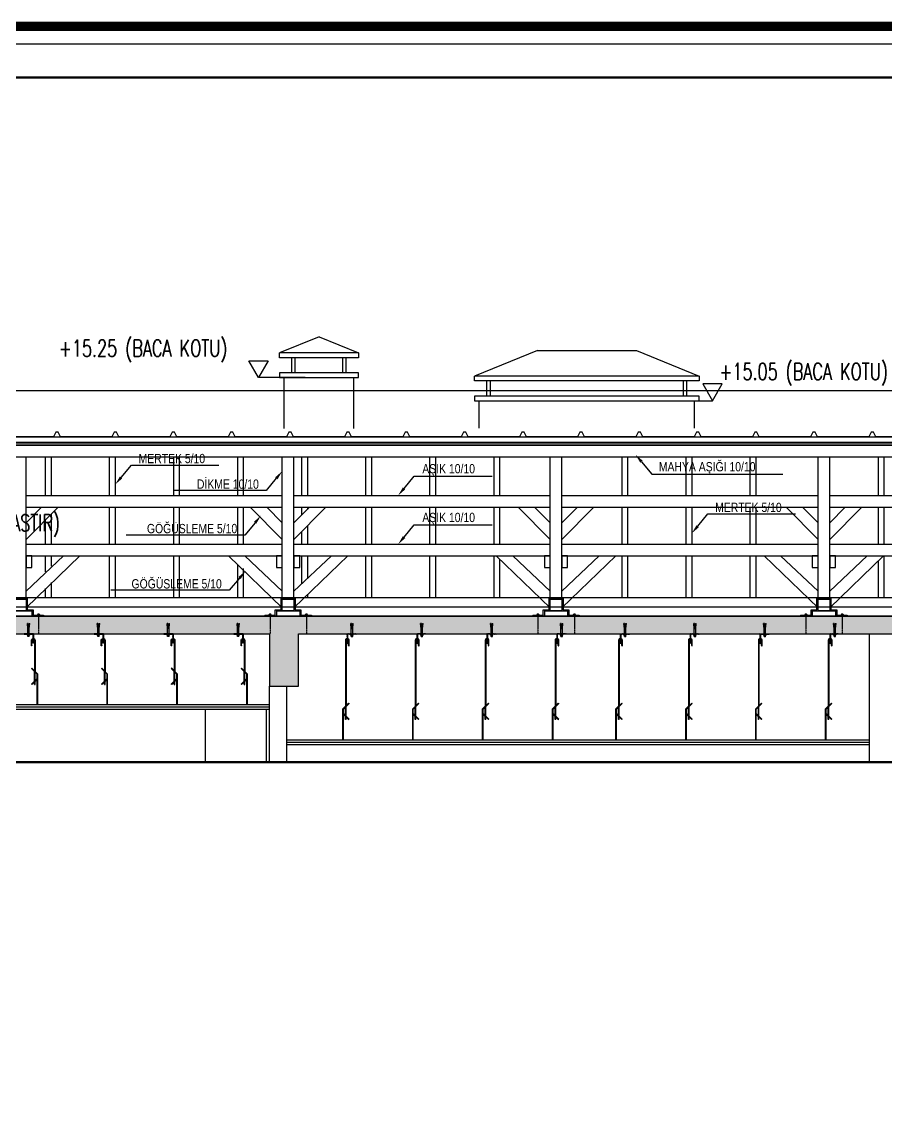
# Model space of a CAD drawing. Header units: inches. Extents: x 21 to 32698, y 13 to 3712.
# Drawn here: x 23007 to 23749, y 2782 to 3711 of the extents above; entities that cross this region are included whole.
import ezdxf
from ezdxf import colors
from ezdxf.entities.mleader import LeaderData, LeaderLine
from ezdxf.math import Vec2, Vec3

# ---------------------------------------------------------------- set-up
doc = ezdxf.new("R2010")
doc.units = ezdxf.units.IN
doc.header["$MEASUREMENT"] = 0
for name, pattern in [('Centre', [3.175, 0.635, -0.47625, 1.5875, -0.47625]), ('CIZGI', [0.4, 0.25, -0.15]), ('DOT', [6.35, 0, -6.35]), ('HIDDEN', [9.525, 6.35, -3.175])]:
    doc.linetypes.add(name, pattern=pattern)
for name, color, linetype, lineweight in [('Z_MİM_$AUDIT_BAD_LAYER1', 8, 'Continuous', 25), ('Z_MİM_-KM-CEILING', 8, 'Continuous', 25), ('Z_MİM_-KM-DETL-TEXT', 8, 'Continuous', 25), ('Z_MİM_-KM-FLOR-LEVL-1', 8, 'Continuous', 25), ('Z_MİM_-KM-FLOR-LEVL-2', 8, 'Centre', 25), ('Z_MİM_-KM-Gor-05', 8, 'Continuous', 25), ('Z_MİM_-KM-Gor-09', 8, 'Continuous', 25), ('Z_MİM_-KM-Gor-15', 8, 'Continuous', 25), ('Z_MİM_-KM-IRON-05', 8, 'Continuous', 25), ('Z_MİM_-KM-IRON-09', 8, 'Continuous', 25), ('Z_MİM_-KM-IZO-THERMAL', 8, 'Continuous', 25), ('Z_MİM_-KM-IZO-THERMAL-GLASSWOOL', 8, 'BATTING', 25), ('Z_MİM_-KM-IZO-WATER', 8, 'HIDDEN', 25), ('Z_MİM_-KM-OSB', 8, 'Continuous', 25), ('Z_MİM_-KM-Pafta', 8, 'Continuous', 25), ('Z_MİM_-KM-PATTERN-STRC', 8, 'Continuous', 25), ('Z_MİM_-KM-ROOF-15', 8, 'Continuous', 25), ('Z_MİM_-KM-ROOF-AŞIK', 8, 'Continuous', 25), ('Z_MİM_-KM-ROOF-DİKME', 8, 'Continuous', 25), ('Z_MİM_-KM-ROOF-GÖĞÜSLEME', 8, 'Continuous', 25), ('Z_MİM_-KM-ROOF-MAHYA AŞIĞI', 8, 'Continuous', 25), ('Z_MİM_-KM-ROOF-MERTEK', 8, 'Continuous', 25), ('Z_MİM_-KM-ROOF-RAY', 8, 'DOT', 25), ('Z_MİM_-KM-STRC-CONCRETE', 8, 'Continuous', 25), ('Z_MİM_-KM-WALL', 8, 'Continuous', 25), ('Z_MİM_-KM-WALL-IZO-WATER', 8, 'HIDDEN', 25), ('Z_MİM_-KM-WALL-PLASTER', 8, 'Continuous', 25), ('Z_MİM_-KM-WOOD-15', 8, 'Continuous', 25), ('Z_MİM_00', 8, 'Continuous', 25), ('Z_MİM_40-40-kt-kst', 8, 'Continuous', 25), ('Z_MİM__BM_Pafta', 8, 'Continuous', 25), ('Z_MİM_GOR', 8, 'Continuous', 25), ('Z_MİM_TARAMA', 8, 'Continuous', 25)]:
    doc.layers.add(name, color=color, linetype=linetype, lineweight=lineweight)
doc.styles.add('Arial Narrow', font='ARIALN.TTF', dxfattribs={"height": 8})
doc.styles.add('STYLE1', font='arial.ttf', dxfattribs={"height": 1})
doc.styles.add('TEXT 1 romans', font='romans.shx', dxfattribs={"width": 0.7})
doc.linetypes.add('BATTING', pattern='A,0.00254,-2.54,[134,ltypeshp.shx,S=2.54,R=0,X=-2.54,Y=0],-5.08,[134,ltypeshp.shx,S=2.54,R=180,X=2.54,Y=0],-2.54', length=10.16254)

# ---------------------------------------------------------------- blocks, each defined once
blk = doc.blocks.new('*U10')
at = {"layer": 'Z_MİM_-KM-Pafta', "ltscale": 0.5, "const_width": 8}
blk.add_lwpolyline([(15, 3690), (6335, 3690), (6335, 0), (15, 0)], close=True, dxfattribs=at)
at = {"layer": 'Z_MİM_-KM-Pafta', "ltscale": 0.5}
blk.add_lwpolyline([(203.73, 3675), (6265, 3675, -0.414214), (6320, 3620), (6320, 70, -0.414214), (6265, 15), (85, 15, -0.414214), (30, 70), (30, 3499.6)], format="xyb", dxfattribs=at)
at = {"color": 7, "style": 'STYLE1'}
blk.add_attdef('00', (6133.03, 90.15), '', height=80.47, dxfattribs=at)
at = {"layer": 'Z_MİM_-KM-Pafta', "color": 7, "style": 'STYLE1'}
for tag, p, height in [('PAFTA_ADI', (5775.83, 251.03), 33), ('REVIZYON', (5855.91, 178.55), 12.87), ('OLCEK', (5855.91, 76.03), 12.87)]:
    blk.add_attdef(tag, p, '', height=height, dxfattribs=at)
blk = doc.blocks.new('*U11')
at = {"layer": 'Z_MİM_$AUDIT_BAD_LAYER1', "linetype": 'Continuous', "ltscale": 6}
h = blk.add_hatch(dxfattribs=at)
h.set_pattern_fill('ANSI32', color=256, scale=0.04, angle=90, style=0)
h.set_pattern_definition([(135, (-712958.51896, 773143.01754), (-0.26940768363, -0.26940768363), []), (135, (-712958.51896, 773143.19715), (-0.26940768363, -0.26940768363), [])])
h.paths.add_polyline_path([(3.37, -28.5), (3.87, -28.5), (3.87, -25.7), (11.37, -25.7), (11.37, -25.2), (3.37, -25.2)])
h.paths.add_polyline_path([(3.87, -30.4), (3.37, -30.4), (3.37, -33.2), (3.87, -33.2)])
at = {"layer": 'Z_MİM_40-40-kt-kst', "ltscale": 2}
for p, q in [((3.37, -25.2), (3.37, -29.12)), ((3.37, -25.2), (11.37, -25.2)), ((3.87, -25.7, 0), (3.87, -29.12, 0)), ((11.37, -25.7), (3.87, -25.7, 0)), ((11.37, -25.2), (11.37, -25.7)), ((3.37, -28.5), (3.87, -28.5, 0))]:
    blk.add_line(p, q, dxfattribs=at)
at = {"layer": 'Z_MİM_GOR', "ltscale": 50}
for p, q in [((2, -30.83, 0), (2, -57.6, 0)), ((2.5, -30.83, 0), (2.5, -57.1, 0)), ((3.37, -29.83), (3.37, -33.2)), ((3.37, -30.4), (3.87, -30.4, 0)), ((3.37, -33.2), (3.87, -33.2, 0)), ((3.87, -29.83, 0), (3.87, -33.2, 0)), ((4.75, -35.43, 0), (4.75, -30.83, 0)), ((4.95, -35.63, 0), (5.05, -35.63, 0)), ((5.25, -35.43, 0), (5.25, -30.83, 0)), ((-0.25, -59.85, 0), (4.75, -54.85, 0)), ((0.25, -60.06, 0), (5.1, -55.21, 0)), ((4.75, -54.85, 0), (5.1, -55.21, 0)), ((-0.25, -86.2, 0), (-0.25, -59.85, 0)), ((0.25, -86.2, 0), (0.25, -60.06, 0)), ((0.25, -63.74, 0), (5.1, -68.59, 0)), ((0.25, -64.44, 0), (4.75, -68.94, 0)), ((2, -65.49, 0), (2, -58.31, 0)), ((2.5, -65.99, 0), (2.5, -57.81, 0)), ((2, -68.94, 0), (2, -66.19, 0)), ((2.5, -68.94, 0), (2, -68.94, 0)), ((2.5, -68.94, 0), (2.5, -66.69, 0)), ((4.75, -68.94, 0), (5.1, -68.59, 0))]:
    blk.add_line(p, q, dxfattribs=at)
for centre, radius, start, end in [((3.62, -30.83, 0), 1.62, 82.24097, 180), ((3.63, -30.83, 0), 1.13, 77.60639, 179.86574), ((3.62, -30.83, 0), 1.62, 0, 82.24097), ((3.62, -30.83, 0), 1.12, 0, 78.74817), ((4.95, -35.43, 0), 0.2, 180, 270), ((5.05, -35.43, 0), 0.2, 270, 0)]:
    blk.add_arc(centre, radius, start, end, dxfattribs=at)
at = {"layer": 'Z_MİM_TARAMA'}
for p, q in [((7.22, -16.51), (6.55, -16.58)), ((7.02, -20.74), (6.55, -16.58)), ((7.2, -18.3), (8.06, -18.23)), ((7.38, -17.95), (7.22, -16.51)), ((7.22, -18.09), (7.99, -18.04)), ((7.34, -18.49), (7.97, -18.44)), ((7.37, -17.88), (7.88, -17.85)), ((7.6, -19.94), (7.44, -18.52)), ((7.64, -19.94), (7.8, -18.52)), ((7.87, -17.95), (8.03, -16.51)), ((8.03, -16.51), (8.69, -16.58)), ((8.22, -20.74), (8.69, -16.58)), ((6.62, -26.5), (6.62, -25.7)), ((6.62, -25.7), (8.62, -25.7)), ((6.62, -26.5), (8.62, -26.5)), ((6.86, -26.5), (6.86, -25.7)), ((6.95, -26.62), (8.37, -26.52)), ((6.95, -26.82), (8.37, -26.72)), ((6.95, -27.02), (8.37, -26.92)), ((6.95, -27.22), (8.37, -27.12)), ((6.95, -27.42), (8.37, -27.32)), ((7.02, -25.7), (7.02, -20.74)), ((7.02, -27.47), (7.02, -26.5)), ((7.02, -27.47), (8.22, -27.47)), ((7.22, -20.3), (8.01, -20.25)), ((7.26, -20.5), (8.01, -20.45)), ((7.3, -20.1), (7.9, -20.05)), ((7.43, -20.69), (7.87, -20.66)), ((7.46, -18.68), (7.79, -18.65)), ((7.48, -18.87), (7.77, -18.85)), ((7.51, -19.07), (7.74, -19.06)), ((7.53, -19.27), (7.72, -19.26)), ((7.55, -19.47), (7.7, -19.46)), ((7.57, -19.67), (7.67, -19.66)), ((7.59, -19.87), (7.65, -19.86)), ((7.62, -26.5), (7.62, -25.7)), ((8.22, -25.7), (8.22, -20.74)), ((8.22, -27.47), (8.22, -26.5)), ((8.38, -26.5), (8.38, -25.7)), ((8.62, -26.5), (8.62, -25.7))]:
    blk.add_line(p, q, dxfattribs=at)
for centre, radius, start, end in [((7.49, -18.23), 0.3, 111.73309, 261.13394), ((7.76, -18.23), 0.3, 278.86606, 68.26691), ((7.62, -20.34), 0.4, 92.80664, 87.19336)]:
    blk.add_arc(centre, radius, start, end, dxfattribs=at)
blk = doc.blocks.new('*U14')
at = {"layer": 'Z_MİM_$AUDIT_BAD_LAYER1', "linetype": 'Continuous', "ltscale": 6}
h = blk.add_hatch(dxfattribs=at)
h.set_pattern_fill('ANSI32', color=256, scale=0.04, angle=90, style=0)
h.set_pattern_definition([(135, (-712958.51896, 773173.01755), (-0.26940768363, -0.26940768363), []), (135, (-712958.51896, 773173.19715), (-0.26940768363, -0.26940768363), [])])
h.paths.add_polyline_path([(3.37, 1.5), (3.87, 1.5), (3.87, 4.3), (11.37, 4.3), (11.37, 4.8), (3.37, 4.8)])
h.paths.add_polyline_path([(3.87, -0.4), (3.37, -0.4), (3.37, -3.2), (3.87, -3.2)])
at = {"layer": 'Z_MİM_40-40-kt-kst', "ltscale": 2}
for p, q in [((3.37, 4.8), (3.37, 0.88)), ((3.37, 4.8), (11.37, 4.8)), ((3.37, 1.5), (3.87, 1.5, 0)), ((3.87, 4.3, 0), (3.87, 0.88, 0)), ((11.37, 4.3), (3.87, 4.3, 0)), ((11.37, 4.8), (11.37, 4.3))]:
    blk.add_line(p, q, dxfattribs=at)
at = {"layer": 'Z_MİM_GOR', "ltscale": 50}
for p, q in [((3.37, 0.17), (3.37, -3.2)), ((3.87, 0.17, 0), (3.87, -3.2, 0)), ((2, -0.83, 0), (2, -57.6, 0)), ((2.5, -0.83, 0), (2.5, -57.1, 0)), ((3.37, -0.4), (3.87, -0.4, 0)), ((3.37, -3.2), (3.87, -3.2, 0)), ((4.75, -5.43, 0), (4.75, -0.83, 0)), ((4.95, -5.63, 0), (5.05, -5.63, 0)), ((5.25, -5.43, 0), (5.25, -0.83, 0)), ((-0.25, -59.85, 0), (4.75, -54.85, 0)), ((0.25, -60.06, 0), (5.1, -55.21, 0)), ((4.75, -54.85, 0), (5.1, -55.21, 0)), ((-0.25, -86.2, 0), (-0.25, -59.85, 0)), ((0.25, -86.2, 0), (0.25, -60.06, 0)), ((0.25, -63.74, 0), (5.1, -68.59, 0)), ((0.25, -64.44, 0), (4.75, -68.94, 0)), ((2, -65.49, 0), (2, -58.31, 0)), ((2.5, -65.99, 0), (2.5, -57.81, 0)), ((2, -68.94, 0), (2, -66.19, 0)), ((2.5, -68.94, 0), (2, -68.94, 0)), ((2.5, -68.94, 0), (2.5, -66.69, 0)), ((4.75, -68.94, 0), (5.1, -68.59, 0))]:
    blk.add_line(p, q, dxfattribs=at)
for centre, radius, start, end in [((3.62, -0.83, 0), 1.62, 82.24097, 180), ((3.63, -0.83, 0), 1.13, 77.60639, 179.86574), ((3.62, -0.83, 0), 1.62, 0, 82.24097), ((3.62, -0.83, 0), 1.12, 0, 78.74817), ((4.95, -5.43, 0), 0.2, 180, 270), ((5.05, -5.43, 0), 0.2, 270, 0)]:
    blk.add_arc(centre, radius, start, end, dxfattribs=at)
at = {"layer": 'Z_MİM_TARAMA'}
for p, q in [((7.22, 13.49), (6.55, 13.42)), ((7.02, 9.26), (6.55, 13.42)), ((7.2, 11.7), (8.06, 11.77)), ((7.38, 12.05), (7.22, 13.49)), ((7.22, 11.91), (7.99, 11.96)), ((7.22, 9.7), (8.01, 9.75)), ((7.26, 9.5), (8.01, 9.55)), ((7.3, 9.9), (7.9, 9.95)), ((7.34, 11.51), (7.97, 11.56)), ((7.37, 12.12), (7.88, 12.15)), ((7.43, 9.31), (7.87, 9.34)), ((7.6, 10.06), (7.44, 11.48)), ((7.46, 11.32), (7.79, 11.35)), ((7.48, 11.13), (7.77, 11.15)), ((7.51, 10.93), (7.74, 10.94)), ((7.53, 10.73), (7.72, 10.74)), ((7.55, 10.53), (7.7, 10.54)), ((7.57, 10.33), (7.67, 10.34)), ((7.59, 10.13), (7.65, 10.14)), ((7.64, 10.06), (7.8, 11.48)), ((7.87, 12.05), (8.03, 13.49)), ((8.03, 13.49), (8.69, 13.42)), ((8.22, 9.26), (8.69, 13.42)), ((6.62, 3.5), (6.62, 4.3)), ((6.62, 4.3), (8.62, 4.3)), ((6.62, 3.5), (8.62, 3.5)), ((6.86, 3.5), (6.86, 4.3)), ((6.95, 3.38), (8.37, 3.48)), ((6.95, 3.18), (8.37, 3.28)), ((6.95, 2.98), (8.37, 3.08)), ((6.95, 2.78), (8.37, 2.88)), ((6.95, 2.58), (8.37, 2.68)), ((7.02, 4.3), (7.02, 9.26)), ((7.02, 2.53), (7.02, 3.5)), ((7.02, 2.53), (8.22, 2.53)), ((7.62, 3.5), (7.62, 4.3)), ((8.22, 4.3), (8.22, 9.26)), ((8.22, 2.53), (8.22, 3.5)), ((8.38, 3.5), (8.38, 4.3)), ((8.62, 3.5), (8.62, 4.3))]:
    blk.add_line(p, q, dxfattribs=at)
for centre, radius, start, end in [((7.49, 11.77), 0.3, 111.73309, 261.13394), ((7.62, 9.66), 0.4, 92.80664, 87.19336), ((7.76, 11.77), 0.3, 278.86606, 68.26691)]:
    blk.add_arc(centre, radius, start, end, dxfattribs=at)
blk = doc.blocks.new('*U15')
blk.add_lwpolyline([(-70.53, 0), (-30.53, 0), (-22.22, 14.4), (-38.85, 14.4), (-30.53, 0)])
at = {"color": 7, "style": 'TEXT 1 romans', "width": 0.7}
blk.add_attdef('+0.00', (-35.2, 17.9), '', height=14.4, dxfattribs=at)
blk = doc.blocks.new('DWEW')
at = {"layer": 'Z_MİM_-KM-IRON-09'}
for p, q in [((5884.37, -1773.09), (5893.37, -1773.09)), ((5884.37, -1773.09), (5884.37, -1774.09)), ((5887.86, -1772.76), (5889.87, -1772.76)), ((5887.86, -1772.76), (5887.86, -1773.09)), ((5889.87, -1772.76), (5889.87, -1773.09)), ((5915.37, -1773.09), (5924.37, -1773.09)), ((5919.12, -1772.76), (5921.13, -1772.76)), ((5919.12, -1772.76), (5919.12, -1773.09)), ((5921.13, -1772.76), (5921.13, -1773.09)), ((5924.37, -1773.09), (5924.37, -1774.09))]:
    blk.add_line(p, q, dxfattribs=at)
at = {"layer": 'Z_MİM_-KM-IRON-09', "linetype": 'CIZGI'}
for p, q in [((5888.87, -1773.09), (5888.87, -1789.09)), ((5920.12, -1773.09), (5920.12, -1789.09))]:
    blk.add_line(p, q, dxfattribs=at)
at = {"layer": 'Z_MİM_-KM-IRON-09'}
blk.add_lwpolyline([(5893.37, -1773.09), (5893.37, -1768.46), (5898.37, -1768.46), (5898.37, -1758.46), (5910.37, -1758.46), (5910.37, -1768.46), (5915.37, -1768.46), (5915.37, -1773.09)], dxfattribs=at)
for centre in [(5888.87, -1773.43), (5920.12, -1773.43)]:
    blk.add_arc(centre, 1.21, 33.59702, 146.40298, dxfattribs=at)
blk = doc.blocks.new('sdewe')
at = {"layer": 'Z_MİM_-KM-ROOF-AŞIK'}
blk.add_lwpolyline([(111607.99, -7528.56), (111617.99, -7528.56), (111617.99, -7518.56), (111607.99, -7518.56)], close=True, dxfattribs=at)
at = {"layer": 'Z_MİM_-KM-ROOF-MERTEK'}
for p, q in [((111622.99, -7528.56), (111602.99, -7528.56)), ((111602.99, -7528.56), (111602.99, -7533.19)), ((111622.99, -7528.56), (111622.99, -7533.19))]:
    blk.add_line(p, q, dxfattribs=at)
at = {"layer": 'Z_MİM_-KM-IRON-09', "xscale": -1}
blk.add_blockref('DWEW', (117517.36, -5759.1), dxfattribs=at)
blk = doc.blocks.new('*U17')
blk.add_lwpolyline([(40, 0), (0, 0), (-8.31, 14.4), (8.31, 14.4), (0, 0)])
at = {"color": 7, "style": 'TEXT 1 romans', "width": 0.7}
blk.add_attdef('+0.00', (-41.89, 17.9), '', height=14.4, dxfattribs=at)
blk = doc.blocks.new('*U33')
at = {"layer": 'Z_MİM_-KM-DETL-TEXT', "color": 7}
ml = blk.add_multileader_mtext('Standard', dxfattribs=at)
ml.set_content('\\A1;{\\fMicrosoft Sans Serif|b0|i0|c162|p34;\\W0.8;AŞIK 10/10}', color=7, style='Arial Narrow')
ml.set_leader_properties()
ml.build(insert=Vec2(0, 0))
ml.multileader.update_dxf_attribs({"text_left_attachment_type": 6, "text_right_attachment_type": 6, "dogleg_length": 5, "arrow_head_size": 8})
ctx = ml.context
ctx.base_point, ctx.char_height, ctx.arrow_head_size, ctx.landing_gap_size, ctx.plane_origin = Vec3(19.23, 16.72), 8, 8, 2.11, Vec3(165.67, -32.45)
ctx.left_attachment, ctx.right_attachment, ctx.text_align_type = 6, 6, 2
notes = []
notes.append((ctx, [(0, (1, 1, 0), (13.95, 16.72), (1, 0), 5.28, [(0, [(0, 0)], 0, [])])]))
ctx.mtext.insert, ctx.mtext.width, ctx.mtext.alignment, ctx.mtext.line_spacing_factor, ctx.mtext.flow_direction = Vec3(66.06, 27.07), 112.0517, 3, 2, 5
for ctx, leaders in notes:
    for number, flags, end, landing, length, lines in leaders:
        leader = LeaderData()
        leader.index, (leader.has_last_leader_line, leader.has_dogleg_vector, leader.attachment_direction) = number, flags
        leader.last_leader_point, leader.dogleg_vector, leader.dogleg_length = Vec3(end), Vec3(landing), length
        for number, points, colour, breaks in lines:
            line = LeaderLine()
            line.index, line.vertices, line.color, line.breaks = number, Vec3.list(points), colors.encode_raw_color(colour), breaks
            leader.lines.append(line)
        ctx.leaders.append(leader)
blk = doc.blocks.new('*U35')
at = {"layer": 'Z_MİM_-KM-DETL-TEXT', "color": 7}
ml = blk.add_multileader_mtext('Standard', dxfattribs=at)
ml.set_content('\\A1;{\\fMicrosoft Sans Serif|b0|i0|c162|p34;\\W0.8;MERTEK 5/10}', color=7, style='Arial Narrow')
ml.set_leader_properties()
ml.build(insert=Vec2(0, 0))
ml.multileader.update_dxf_attribs({"text_left_attachment_type": 6, "text_right_attachment_type": 6, "dogleg_length": 5, "arrow_head_size": 8})
ctx = ml.context
ctx.base_point, ctx.char_height, ctx.arrow_head_size, ctx.landing_gap_size, ctx.plane_origin = Vec3(19.23, 16.72), 8, 8, 2.11, Vec3(165.67, -32.45)
ctx.left_attachment, ctx.right_attachment, ctx.text_align_type = 6, 6, 2
notes = []
notes.append((ctx, [(0, (1, 1, 0), (13.95, 16.72), (1, 0), 5.28, [(0, [(0, 0)], 0, [])])]))
ctx.mtext.insert, ctx.mtext.width, ctx.mtext.alignment, ctx.mtext.line_spacing_factor, ctx.mtext.flow_direction = Vec3(77.25, 26.32), 112.0517, 3, 2, 5
for ctx, leaders in notes:
    for number, flags, end, landing, length, lines in leaders:
        leader = LeaderData()
        leader.index, (leader.has_last_leader_line, leader.has_dogleg_vector, leader.attachment_direction) = number, flags
        leader.last_leader_point, leader.dogleg_vector, leader.dogleg_length = Vec3(end), Vec3(landing), length
        for number, points, colour, breaks in lines:
            line = LeaderLine()
            line.index, line.vertices, line.color, line.breaks = number, Vec3.list(points), colors.encode_raw_color(colour), breaks
            leader.lines.append(line)
        ctx.leaders.append(leader)
blk = doc.blocks.new('*U37')
at = {"layer": 'Z_MİM_-KM-DETL-TEXT', "color": 7}
ml = blk.add_multileader_mtext('Standard', dxfattribs=at)
ml.set_content('\\A1;{\\fMicrosoft Sans Serif|b0|i0|c162|p34;\\W0.8;GÖĞÜSLEME 5/10}', color=7, style='Arial Narrow')
ml.set_leader_properties()
ml.build(insert=Vec2(0, 0))
ml.multileader.update_dxf_attribs({"text_left_attachment_type": 6, "text_right_attachment_type": 6, "dogleg_length": 5, "arrow_head_size": 8})
ctx = ml.context
ctx.base_point, ctx.char_height, ctx.arrow_head_size, ctx.landing_gap_size, ctx.plane_origin = Vec3(-100.04, -16.72), 8, 8, 2.11, Vec3(-165.67, 32.45)
ctx.left_attachment, ctx.right_attachment = 6, 6
notes = []
notes.append((ctx, [(0, (1, 1, 0), (-13.95, -16.72), (-1, 0), 5.28, [(0, [(0, 0)], 0, [])])]))
ctx.mtext.insert, ctx.mtext.width, ctx.mtext.line_spacing_factor, ctx.mtext.flow_direction = Vec3(-97.92, -7.12), 112.0517, 2, 5
for ctx, leaders in notes:
    for number, flags, end, landing, length, lines in leaders:
        leader = LeaderData()
        leader.index, (leader.has_last_leader_line, leader.has_dogleg_vector, leader.attachment_direction) = number, flags
        leader.last_leader_point, leader.dogleg_vector, leader.dogleg_length = Vec3(end), Vec3(landing), length
        for number, points, colour, breaks in lines:
            line = LeaderLine()
            line.index, line.vertices, line.color, line.breaks = number, Vec3.list(points), colors.encode_raw_color(colour), breaks
            leader.lines.append(line)
        ctx.leaders.append(leader)
blk = doc.blocks.new('*U39')
at = {"layer": 'Z_MİM_-KM-DETL-TEXT', "color": 7}
ml = blk.add_multileader_mtext('Standard', dxfattribs=at)
ml.set_content('\\A1;{\\fMicrosoft Sans Serif|b0|i0|c162|p34;\\W0.8;DİKME 10/10}', color=7, style='Arial Narrow')
ml.set_leader_properties()
ml.build(insert=Vec2(0, 0))
ml.multileader.update_dxf_attribs({"text_left_attachment_type": 6, "text_right_attachment_type": 6, "dogleg_length": 5, "arrow_head_size": 8})
ctx = ml.context
ctx.base_point, ctx.char_height, ctx.arrow_head_size, ctx.landing_gap_size, ctx.plane_origin = Vec3(-75.4, -16.72), 8, 8, 2.11, Vec3(-165.67, 32.45)
ctx.left_attachment, ctx.right_attachment = 6, 6
notes = []
notes.append((ctx, [(0, (1, 1, 0), (-13.95, -16.72), (-1, 0), 5.28, [(0, [(0, 0)], 0, [])])]))
ctx.mtext.insert, ctx.mtext.width, ctx.mtext.line_spacing_factor, ctx.mtext.flow_direction = Vec3(-73.28, -7.12), 112.0517, 2, 5
for ctx, leaders in notes:
    for number, flags, end, landing, length, lines in leaders:
        leader = LeaderData()
        leader.index, (leader.has_last_leader_line, leader.has_dogleg_vector, leader.attachment_direction) = number, flags
        leader.last_leader_point, leader.dogleg_vector, leader.dogleg_length = Vec3(end), Vec3(landing), length
        for number, points, colour, breaks in lines:
            line = LeaderLine()
            line.index, line.vertices, line.color, line.breaks = number, Vec3.list(points), colors.encode_raw_color(colour), breaks
            leader.lines.append(line)
        ctx.leaders.append(leader)
blk = doc.blocks.new('*U31')
at = {"layer": 'Z_MİM_-KM-DETL-TEXT', "color": 7}
ml = blk.add_multileader_mtext('Standard', dxfattribs=at)
ml.set_content('\\A1;{\\fMicrosoft Sans Serif|b0|i0|c162|p34;\\W0.8;MAHYA AŞIĞI 10/10}', color=7, style='Arial Narrow')
ml.set_leader_properties()
ml.build(insert=Vec2(0, 0))
ml.multileader.update_dxf_attribs({"text_left_attachment_type": 6, "text_right_attachment_type": 6, "dogleg_length": 5, "arrow_head_size": 8})
ctx = ml.context
ctx.base_point, ctx.char_height, ctx.arrow_head_size, ctx.landing_gap_size, ctx.plane_origin = Vec3(19.23, -16.72), 8, 8, 2.11, Vec3(165.67, 32.45)
ctx.left_attachment, ctx.right_attachment, ctx.text_align_type = 6, 6, 2
notes = []
notes.append((ctx, [(0, (1, 1, 0), (13.95, -16.72), (1, 0), 5.28, [(0, [(0, 0)], 0, [])])]))
ctx.mtext.insert, ctx.mtext.width, ctx.mtext.alignment, ctx.mtext.line_spacing_factor, ctx.mtext.flow_direction = Vec3(102.99, -6.38), 112.0517, 3, 2, 5
for ctx, leaders in notes:
    for number, flags, end, landing, length, lines in leaders:
        leader = LeaderData()
        leader.index, (leader.has_last_leader_line, leader.has_dogleg_vector, leader.attachment_direction) = number, flags
        leader.last_leader_point, leader.dogleg_vector, leader.dogleg_length = Vec3(end), Vec3(landing), length
        for number, points, colour, breaks in lines:
            line = LeaderLine()
            line.index, line.vertices, line.color, line.breaks = number, Vec3.list(points), colors.encode_raw_color(colour), breaks
            leader.lines.append(line)
        ctx.leaders.append(leader)
blk = doc.blocks.new('-KM_Çatı B Kesiti1')
blk.add_line((0, 0), (3930, 0))
at = {"layer": 'Z_MİM_-KM-Gor-05'}
for p, q in [((2177.5, 136.76), (2177.5, 103.6)), ((2182.5, 136.76), (2182.5, 103.6)), ((2232.5, 136.76), (2232.5, 103.6)), ((2237.5, 136.76), (2237.5, 103.6)), ((2287.5, 136.76), (2287.5, 103.6)), ((2292.5, 136.76), (2292.5, 103.6)), ((2342.5, 136.76), (2342.5, 103.6)), ((2347.5, 136.76), (2347.5, 103.6)), ((2397.5, 136.76), (2397.5, 103.6)), ((2402.5, 136.76), (2402.5, 103.6)), ((2452.5, 136.76), (2452.5, 103.6)), ((2457.5, 136.76), (2457.5, 103.6)), ((2507.5, 136.76), (2507.5, 103.6)), ((2512.5, 136.76), (2512.5, 103.6)), ((2562.5, 136.76), (2562.5, 103.6)), ((2567.5, 136.76), (2567.5, 103.6)), ((2672.5, 136.76), (2672.5, 103.6)), ((2677.5, 136.76), (2677.5, 103.6)), ((2727.5, 136.76), (2727.5, 103.6)), ((2732.5, 136.76), (2732.5, 103.6)), ((2782.5, 136.76), (2782.5, 103.6)), ((2787.5, 136.76), (2787.5, 103.6)), ((2892.5, 136.76), (2892.5, 103.6)), ((2897.5, 136.76), (2897.5, 103.6)), ((2232.5, 93.6), (2232.5, 61.76)), ((2237.5, 93.6), (2237.5, 61.76)), ((2287.5, 93.6), (2287.5, 61.76)), ((2292.5, 93.6), (2292.5, 61.76)), ((2342.5, 93.6), (2342.5, 61.76)), ((2347.5, 93.6), (2347.5, 61.76)), ((2397.5, 93.6), (2397.5, 86.7)), ((2402.5, 93.6), (2402.5, 91.72)), ((2452.5, 93.6), (2452.5, 61.76)), ((2457.5, 93.6), (2457.5, 61.76)), ((2507.5, 93.6), (2507.5, 61.76)), ((2512.5, 93.6), (2512.5, 61.76)), ((2562.5, 93.6), (2562.5, 61.76)), ((2567.5, 93.6), (2567.5, 61.76)), ((2672.5, 93.6), (2672.5, 61.76)), ((2677.5, 93.6), (2677.5, 61.76)), ((2727.5, 93.6), (2727.5, 61.76)), ((2732.5, 93.6), (2732.5, 61.76)), ((2782.5, 93.6), (2782.5, 61.76)), ((2787.5, 93.6), (2787.5, 61.76)), ((2892.5, 93.6), (2892.5, 61.76)), ((2897.5, 93.6), (2897.5, 61.76)), ((2182.5, 87.6), (2182.5, 61.76)), ((2177.5, 82.57), (2177.5, 61.76)), ((2402.5, 77.55), (2402.5, 61.76)), ((2397.5, 72.53), (2397.5, 61.76)), ((2177.5, 51.76), (2177.5, 38.03)), ((2182.5, 51.76), (2182.5, 43.05)), ((2232.5, 51.76), (2232.5, 16)), ((2237.5, 51.76), (2237.5, 16)), ((2287.5, 51.76), (2287.5, 16)), ((2292.5, 51.76), (2292.5, 16)), ((2397.5, 51.76), (2397.5, 27.99)), ((2402.5, 51.76), (2402.5, 33.01)), ((2452.5, 51.76), (2452.5, 16)), ((2457.5, 51.76), (2457.5, 16)), ((2507.5, 51.76), (2507.5, 16)), ((2512.5, 51.76), (2512.5, 16)), ((2562.5, 51.76), (2562.5, 16)), ((2567.5, 48.98), (2567.5, 16)), ((2672.5, 51.76), (2672.5, 16)), ((2677.5, 51.76), (2677.5, 16)), ((2727.5, 51.76), (2727.5, 16)), ((2732.5, 51.76), (2732.5, 16)), ((2782.5, 51.76), (2782.5, 16)), ((2787.5, 51.76), (2787.5, 16)), ((2892.5, 46.97), (2892.5, 16)), ((2897.5, 51.76), (2897.5, 16)), ((2342.5, 43.96), (2342.5, 16)), ((2347.5, 40.94), (2347.5, 16)), ((2182.5, 28.88), (2182.5, 16)), ((2177.5, 23.86), (2177.5, 16)), ((2402.5, 18.84), (2402.5, 16))]:
    blk.add_line(p, q, dxfattribs=at)
at = {"layer": 'Z_MİM_-KM-Gor-09'}
for p, q in [((2412.54, 240.01), (2378.54, 226.26)), ((2412.54, 240.01), (2446.54, 226.26)), ((2446.54, 226.26), (2378.54, 226.26)), ((2378.54, 222), (2378.54, 226.26)), ((2446.54, 226.26), (2446.54, 222)), ((2600, 228.1), (2546, 206.26)), ((2600, 228.1), (2685, 228.1)), ((2685, 228.1), (2739, 206.26)), ((2446.54, 222), (2378.54, 222)), ((2389.19, 209), (2389.19, 222)), ((2392.19, 209), (2392.19, 222)), ((2432.89, 209), (2432.89, 222)), ((2435.89, 209), (2435.89, 222)), ((2739, 206.26), (2546, 206.26)), ((2546, 202), (2546, 206.26)), ((2739, 206.26), (2739, 202)), ((2739, 202), (2546, 202)), ((2556.65, 189), (2556.65, 202)), ((2559.65, 189), (2559.65, 202)), ((2725.35, 189), (2725.35, 202)), ((2728.35, 189), (2728.35, 202)), ((2161, 103.6), (2381, 103.6)), ((2391, 103.6), (2611, 103.6)), ((2621, 103.6), (2841, 103.6)), ((2851, 103.6), (3055, 103.6)), ((2161, 93.6), (2381, 93.6)), ((2391, 93.6), (2611, 93.6)), ((2621, 93.6), (2841, 93.6)), ((2851, 93.6), (3055, 93.6)), ((2161, 61.76), (2381, 61.76)), ((2391, 61.76), (2611, 61.76)), ((2621, 61.76), (2841, 61.76)), ((2851, 61.76), (3055, 61.76)), ((2161, 51.76), (2381, 51.76)), ((2391, 51.76), (2611, 51.76)), ((2621, 51.76), (2841, 51.76)), ((2851, 51.76), (3055, 51.76))]:
    blk.add_line(p, q, dxfattribs=at)
for points in [[(2446.54, 209), (2378.54, 209), (2378.54, 205), (2446.54, 205)], [(2739, 189), (2546, 189), (2546, 185), (2739, 185)]]:
    blk.add_lwpolyline(points, close=True, dxfattribs=at)
for points in [[(2382.54, 161.16), (2382.54, 205)], [(2442.54, 161.16), (2442.54, 205)], [(2550, 161.5), (2550, 185)], [(2735, 161.5), (2735, 185)]]:
    blk.add_lwpolyline(points, dxfattribs=at)
at = {"layer": 'Z_MİM_-KM-IZO-THERMAL', "ltscale": 1.5}
blk.add_line((53.2, 16), (3877.2, 16), dxfattribs=at)
at = {"layer": 'Z_MİM_-KM-IZO-THERMAL-GLASSWOOL', "ltscale": 0.7}
blk.add_line((53.2, 8), (3877.2, 8), dxfattribs=at)
at = {"layer": 'Z_MİM_-KM-IZO-WATER', "linetype": 'ByBlock'}
for points in [[(3859.8, 35.21), (3849.94, 37.18), (3846.19, 37.26), (3286.67, 149.16), (934.61, 149.16), (733.21, 109.1), (442.22, 109.1), (83.8, 37.47), (80.86, 37.34), (71, 35.37)], [(3859.74, 34.91), (3849.9, 36.87), (3846.16, 36.95), (3286.64, 148.86), (934.64, 148.86), (733.24, 108.79), (442.25, 108.79), (83.84, 37.17), (80.9, 37.03), (71.06, 35.07)], [(3859.68, 34.61), (3849.87, 36.57), (3846.13, 36.65), (3286.61, 148.56), (934.67, 148.56), (733.27, 108.49), (442.28, 108.49), (83.88, 36.86), (80.93, 36.73), (71.12, 34.77)]]:
    blk.add_lwpolyline(points, dxfattribs=at)
at = {"layer": 'Z_MİM_-KM-OSB'}
blk.add_lwpolyline([(934.67, 148.56), (733.27, 108.49), (442.28, 108.49), (62.73, 32.58), (63.09, 30.81), (442.46, 106.69), (733.45, 106.69), (934.85, 146.76), (3286.43, 146.76), (3866.69, 30.7), (3867.05, 32.47), (3286.61, 148.56)], close=True, dxfattribs=at)
at = {"layer": 'Z_MİM_-KM-ROOF-15'}
for points in [[(2184.55, 154.16), (2140.55, 154.16), (2138.55, 158.16), (2136.55, 158.16), (2134.55, 154.16)], [(2234.55, 154.16), (2190.55, 154.16), (2188.55, 158.16), (2186.55, 158.16), (2184.55, 154.16)], [(2284.55, 154.16), (2240.55, 154.16), (2238.55, 158.16), (2236.55, 158.16), (2234.55, 154.16)], [(2334.55, 154.16), (2290.55, 154.16), (2288.55, 158.16), (2286.55, 158.16), (2284.55, 154.16)], [(2384.55, 154.16), (2340.55, 154.16), (2338.55, 158.16), (2336.55, 158.16), (2334.55, 154.16)], [(2434.55, 154.16), (2390.55, 154.16), (2388.55, 158.16), (2386.55, 158.16), (2384.55, 154.16)], [(2484.55, 154.16), (2440.55, 154.16), (2438.55, 158.16), (2436.55, 158.16), (2434.55, 154.16)], [(2534.55, 154.16), (2490.55, 154.16), (2488.55, 158.16), (2486.55, 158.16), (2484.55, 154.16)], [(2584.55, 154.16), (2540.55, 154.16), (2538.55, 158.16), (2536.55, 158.16), (2534.55, 154.16)], [(2634.55, 154.16), (2590.55, 154.16), (2588.55, 158.16), (2586.55, 158.16), (2584.55, 154.16)], [(2684.55, 154.16), (2640.55, 154.16), (2638.55, 158.16), (2636.55, 158.16), (2634.55, 154.16)], [(2734.55, 154.16), (2690.55, 154.16), (2688.55, 158.16), (2686.55, 158.16), (2684.55, 154.16)], [(2784.55, 154.16), (2740.55, 154.16), (2738.55, 158.16), (2736.55, 158.16), (2734.55, 154.16)], [(2834.55, 154.16), (2790.55, 154.16), (2788.55, 158.16), (2786.55, 158.16), (2784.55, 154.16)], [(2884.55, 154.16), (2840.55, 154.16), (2838.55, 158.16), (2836.55, 158.16), (2834.55, 154.16)], [(2934.55, 154.16), (2890.55, 154.16), (2888.55, 158.16), (2886.55, 158.16), (2884.55, 154.16)]]:
    blk.add_lwpolyline(points, dxfattribs=at)
at = {"layer": 'Z_MİM_-KM-ROOF-15', "linetype": 'ByBlock'}
blk.add_lwpolyline([(57.81, 32.74), (56.84, 37.64), (441.73, 114.1), (732.72, 114.1), (934.12, 154.16), (3287.16, 154.16), (3873.54, 37.56), (3872.56, 32.66), (3286.67, 149.16), (934.61, 149.16), (733.21, 109.1), (442.22, 109.1)], close=True, dxfattribs=at)
at = {"layer": 'Z_MİM_-KM-ROOF-DİKME'}
for p, q in [((2161, 14.63), (2161, 136.76)), ((2381, 14.63), (2381, 136.76)), ((2391, 14.63), (2391, 136.76)), ((2611, 14.63), (2611, 136.76)), ((2621, 14.63), (2621, 136.76)), ((2841, 14.63), (2841, 136.76)), ((2851, 14.63), (2851, 136.76))]:
    blk.add_line(p, q, dxfattribs=at)
at = {"layer": 'Z_MİM_-KM-ROOF-GÖĞÜSLEME'}
for p, q in [((2188.47, 93.6), (2161.01, 66.01)), ((2174.36, 93.6), (2161.01, 80.18)), ((2353.53, 93.6), (2381, 66.01)), ((2367.64, 93.6), (2381, 80.18)), ((2418.47, 93.6), (2391.01, 66.01)), ((2404.36, 93.6), (2391.01, 80.18)), ((2583.53, 93.6), (2611, 66.01)), ((2597.64, 93.6), (2611, 80.18)), ((2648.47, 93.6), (2621.01, 66.01)), ((2634.36, 93.6), (2621.01, 80.18)), ((2813.53, 93.6), (2841, 66.01)), ((2827.64, 93.6), (2841, 80.18)), ((2878.47, 93.6), (2851.01, 66.01)), ((2864.36, 93.6), (2851.01, 80.18)), ((2207.27, 51.76, 0), (2161.01, 7.29, 0)), ((2193.16, 51.76, 0), (2161.01, 21.47, 0)), ((2334.73, 51.76, 0), (2381, 7.29, 0)), ((2348.84, 51.76, 0), (2381, 21.47, 0)), ((2437.27, 51.76, 0), (2391.01, 7.29, 0)), ((2423.16, 51.76, 0), (2391.01, 21.47, 0)), ((2564.73, 51.76, 0), (2611, 7.29, 0)), ((2578.84, 51.76, 0), (2611, 21.47, 0)), ((2667.27, 51.76, 0), (2621.01, 7.29, 0)), ((2653.16, 51.76, 0), (2621.01, 21.47, 0)), ((2794.73, 51.76, 0), (2841, 7.29, 0)), ((2808.84, 51.76, 0), (2841, 21.47, 0)), ((2897.27, 51.76, 0), (2851.01, 7.29, 0)), ((2883.16, 51.76, 0), (2851.01, 21.47, 0))]:
    blk.add_line(p, q, dxfattribs=at)
at = {"layer": 'Z_MİM_-KM-ROOF-MAHYA AŞIĞI'}
blk.add_lwpolyline([(3867.2, 20.4), (3866.69, 30.7), (3286.43, 146.76), (934.85, 146.76), (733.45, 106.69), (442.46, 106.69), (62.8, 30.76), (62.8, 20.56), (443.45, 96.69), (733.45, 96.69), (934.85, 136.76), (3285.44, 136.76)], close=True, dxfattribs=at)
at = {"layer": 'Z_MİM_-KM-ROOF-RAY', "const_width": 1}
blk.add_lwpolyline([(442.46, 108.69), (542.5, 128.7), (834.39, 128.7), (1159.54, 193.73), (3060.47, 193.73), (3284.6, 148.9)], dxfattribs=at)
at = {"layer": 'Z_MİM_-KM-WALL-IZO-WATER', "ltscale": 0.8, "const_width": 0.3}
blk.add_lwpolyline([(3859.77, 35.06), (3849.92, 37.02), (3846.18, 37.11), (3286.65, 149.01), (934.63, 149.01), (733.23, 108.95), (442.24, 108.95), (83.82, 37.32), (80.88, 37.18), (71.03, 35.22)], dxfattribs=at)
at = {"layer": 'Z_MİM_-KM-WALL-IZO-WATER', "const_width": 0.3}
blk.add_lwpolyline([(3859.71, 34.76), (3849.89, 36.72), (3846.14, 36.8), (3286.62, 148.71), (934.66, 148.71), (733.26, 108.64), (442.27, 108.64), (83.86, 37.01), (80.92, 36.88), (71.09, 34.92)], dxfattribs=at)
at = {"layer": 'Z_MİM_-KM-WOOD-15'}
for points in [[(2166, 51.76), (2161, 51.76), (2161, 41.76), (2166, 41.76)], [(2381, 51.76), (2376, 51.76), (2376, 41.76), (2381, 41.76)], [(2396, 51.76), (2391, 51.76), (2391, 41.76), (2396, 41.76)], [(2611, 51.76), (2606, 51.76), (2606, 41.76), (2611, 41.76)], [(2626, 51.76), (2621, 51.76), (2621, 41.76), (2626, 41.76)], [(2841, 51.76), (2836, 51.76), (2836, 41.76), (2841, 41.76)], [(2856, 51.76), (2851, 51.76), (2851, 41.76), (2856, 41.76)]]:
    blk.add_lwpolyline(points, close=True, dxfattribs=at)
for name, p in [('*U35', (2237.5, 113.08)), ('*U33', (2480.4, 103.6)), ('*U31', (2684.27, 138.76)), ('*U39', (2381, 124.55)), ('*U35', (2732.5, 71.14)), ('*U37', (2362.71, 86.38)), ('*U33', (2480.4, 61.76)), ('*U37', (2349.47, 38.96, 0))]:
    blk.add_blockref(name, p)
at = {"layer": 'Z_MİM_-KM-ROOF-AŞIK', "xscale": -1}
for p in [(113768.99, 7533.19), (113998.99, 7533.19), (114228.99, 7533.19), (114458.99, 7533.19)]:
    blk.add_blockref('sdewe', p, dxfattribs=at)

msp = doc.modelspace()

# ---------------------------------------------------------------- hatches: boundary and pattern name
at = {"layer": 'Z_MİM_-KM-PATTERN-STRC'}
msp.add_hatch(color=256, dxfattribs=at).paths.add_polyline_path([(20919.84, 3200.52), (20859.84, 3200.52), (20859.84, 3185.52), (20919.84, 3185.52), (20919.84, 3140.52), (20949.84, 3140.52), (20949.84, 3185.52), (21209.84, 3185.52), (21209.84, 3140.52), (21234.84, 3140.52), (21234.84, 3185.52), (21849.84, 3185.52), (21849.84, 3140.52), (21874.84, 3140.52), (21874.84, 3185.52), (22494.84, 3185.52), (22494.84, 3140.52), (22519.84, 3140.52), (22519.84, 3185.52), (23219.84, 3185.52), (23219.84, 3140.52), (23244.84, 3140.52), (23244.84, 3185.52), (23899.84, 3185.52), (23899.84, 3140.52), (23924.84, 3140.52), (23924.84, 3185.52), (24679.84, 3185.52), (24679.84, 3140.52), (24709.84, 3140.52), (24709.84, 3185.52), (24769.84, 3185.52), (24769.84, 3200.52), (24709.84, 3200.52)])

# ---------------------------------------------------------------- linework, layer by layer
at = {"layer": 'Z_MİM_-KM-CEILING'}
for points in [[(23219.84, 3122.52), (22314.84, 3122.52)], [(23219.84, 3120.52), (22314.84, 3120.52)], [(23234.84, 3092.52), (23734.84, 3092.52)], [(23234.84, 3090.52), (23734.84, 3090.52)]]:
    msp.add_lwpolyline(points, dxfattribs=at)
at = {"layer": 'Z_MİM_-KM-FLOR-LEVL-2', "ltscale": 20}
msp.add_line((20591.46, 3200.52), (25142.08, 3200.52), dxfattribs=at)
at = {"layer": 'Z_MİM_-KM-Gor-15'}
msp.add_line((23164.84, 3075.26), (23164.84, 3120.52), dxfattribs=at)
at = {"layer": 'Z_MİM_-KM-IRON-05'}
for points in [[(23219.84, 3124.52), (22314.84, 3124.52)], [(23234.84, 3094.52), (23734.84, 3094.52)]]:
    msp.add_lwpolyline(points, dxfattribs=at)
at = {"layer": 'Z_MİM_-KM-STRC-CONCRETE'}
msp.add_lwpolyline([(21874.84, 3185.52), (22494.84, 3185.52), (22494.84, 3140.52), (22519.84, 3140.52), (22519.84, 3185.52), (23219.84, 3185.52), (23219.84, 3140.52), (23244.84, 3140.52), (23244.84, 3185.52), (23899.84, 3185.52), (23899.84, 3140.52), (23924.84, 3140.52), (23924.84, 3185.52), (24679.84, 3185.52), (24679.84, 3140.52), (24709.84, 3140.52), (24709.84, 3185.52), (24769.84, 3185.52), (24769.84, 3200.52), (24709.84, 3200.52), (20919.84, 3200.52)], dxfattribs=at)
at = {"layer": 'Z_MİM_-KM-WALL'}
for p, q in [((23734.84, 3075.26), (23734.84, 3185.52)), ((23219.84, 3075.26), (23219.84, 3140.52)), ((23234.84, 3075.26), (23234.84, 3140.52))]:
    msp.add_line(p, q, dxfattribs=at)
at = {"layer": 'Z_MİM_-KM-WALL-PLASTER'}
msp.add_line((23217.34, 3075.26), (23217.34, 3120.52), dxfattribs=at)

# ---------------------------------------------------------------- block references
at = {"layer": 'Z_MİM_-KM-CEILING', "xscale": -1}
for p in [(23020.65, 3210.72), (23080.65, 3210.72), (23140.65, 3210.72), (23200.65, 3210.72)]:
    msp.add_blockref('*U11', p, dxfattribs=at)
at = {"layer": 'Z_MİM_-KM-CEILING'}
for p in [(23283.05, 3180.72, 0), (23343.05, 3180.72, 0), (23403.05, 3180.72, 0), (23463.05, 3180.72, 0), (23517.56, 3180.72, 0), (23577.56, 3180.72, 0), (23637.56, 3180.72, 0), (23697.56, 3180.72, 0)]:
    msp.add_blockref('*U14', p, dxfattribs=at)
at = {"layer": 'Z_MİM_-KM-FLOR-LEVL-1'}
msp.add_blockref('*U15', (22853.97, 3255.52, 0), dxfattribs=at).add_auto_attribs({'+0.00': '+13.75 (STATiK PROJE ESASTIR)'})
at = {"layer": 'Z_MİM_00'}
msp.add_blockref('*U10', (20262.55, 17.05), dxfattribs=at)

# ---------------------------------------------------------------- next in the draw order: block references
msp.add_blockref('-KM_Çatı B Kesiti1', (20849.84, 3200.52), dxfattribs=at)

# ---------------------------------------------------------------- next in the draw order: linework, layer by layer
at = {"layer": 'Z_MİM__BM_Pafta', "transparency": 33554687, "const_width": 2}
msp.add_lwpolyline([(20495.89, 3662.98), (25229.23, 3662.98), (25229.23, 3075.26), (20495.89, 3075.26)], close=True, dxfattribs=at)

# ---------------------------------------------------------------- next in the draw order: block references
at = {"layer": 'Z_MİM_-KM-FLOR-LEVL-1'}
ref = msp.add_blockref('*U17', (23210.49, 3405.52), dxfattribs=at)
ref.add_attrib('+0.00', '+15.25 (BACA KOTU)', (23039, 3423.42), dxfattribs={"layer": '0', "color": 7, "height": 14.4, "style": 'TEXT 1 romans', "width": 0.7})
ref = msp.add_blockref('*U15', (23630.72, 3385.52), dxfattribs=at)
ref.add_attrib('+0.00', '+15.05 (BACA KOTU)', (23606.08, 3403.42), dxfattribs={"layer": '0', "color": 7, "height": 14.4, "style": 'TEXT 1 romans', "width": 0.7})

doc.saveas('drawing.dxf')
